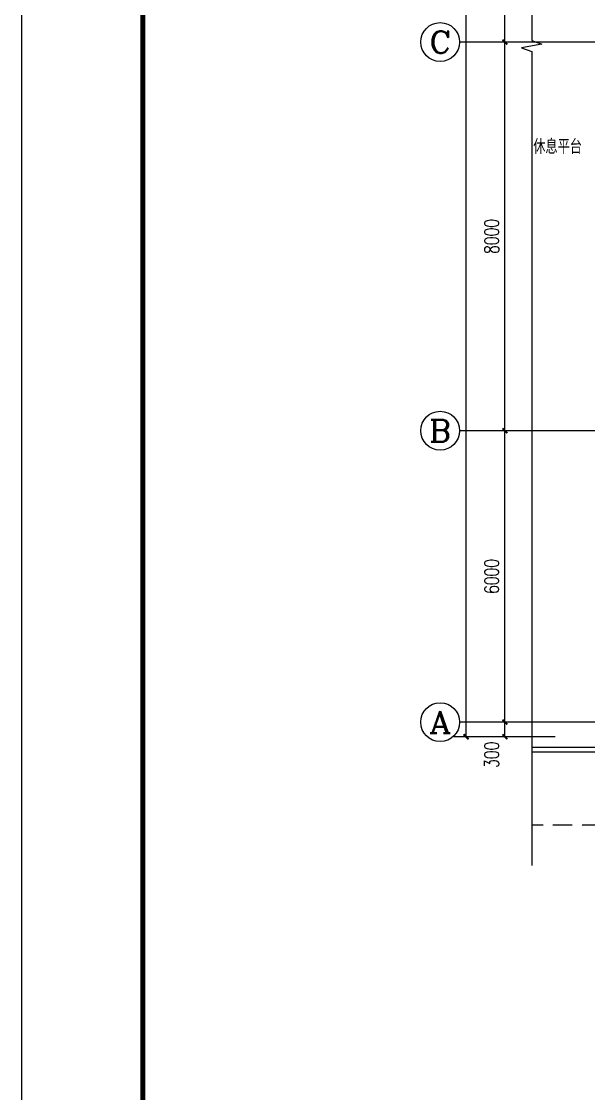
# Model space of a CAD drawing. Extents: x 2430460 to 2514560, y -608375 to -364775.
# Drawn here: x 2430460 to 2442137, y -535578 to -513508 of the extents above; entities that cross this region are included whole.
import ezdxf
from ezdxf.enums import TextEntityAlignment as Align

# ---------------------------------------------------------------- set-up
doc = ezdxf.new("R2010")
doc.units = 0
doc.header["$LTSCALE"] = 1000
doc.header["$MEASUREMENT"] = 0
doc.linetypes.add('_DASH', pattern=[0.6, 0.4, -0.2])
doc.layers.add('A-FLOR-IDEN', color=7, linetype='Continuous', lineweight=20)
for name, color, linetype in [('AXIS', 3, 'Continuous'), ('AXIS_TEXT', 7, 'Continuous'), ('DIM_SYMB', 3, 'Continuous'), ('PUB_DIM', 3, 'Continuous'), ('TK', 4, 'Continuous')]:
    doc.layers.add(name, color=color, linetype=linetype)
doc.styles.add('_TCH_AXIS', font='COMPLEX', dxfattribs={"bigfont": 'GBCBIG'})
doc.styles.add('_TCH_DIM_T3', font='SIMPLEX', dxfattribs={"width": 0.705882, "bigfont": 'GBCBIG'})
doc.styles.add('COMPLEX', font='COMPLEX')
doc.styles.add('HZTXT1', font='romans.shx', dxfattribs={"width": 0.7, "bigfont": 'GBHZFS.SHX'})
doc.styles.add('ROS', font='simhei.ttf', dxfattribs={"width": 0.7})
doc.styles.get("Standard").update_dxf_attribs({"font": 'gbenor.shx', "bigfont": 'gbcbig.shx'})
doc.dimstyles.new('_TCH_ARCH&&100', dxfattribs={"dimtxt": 297.5, "dimasz": 100, "dimexe": 250, "dimexo": 300, "dimgap": 126.25, "dimtad": 1, "dimdec": 0, "dimzin": 0, "dimdsep": 46, "dimtxsty": '_TCH_DIM_T3', "dimblk": 'ARCHTICK', "dimcen": 0.09, "dimclrt": 7, "dimazin": 2, "dimtfac": 1, "dimtdec": 0, "dimtix": 1, "dimtmove": 2, "dimatfit": 3, "dimfxl": 30, "dimtolj": 1, "dimtzin": 0, "dimarcsym": 0})

# ---------------------------------------------------------------- blocks, each defined once
blk = doc.blocks.new('_ArchTick')
at = {"color": 0, "linetype": 'ByBlock', "const_width": 0.4}
blk.add_lwpolyline([(-0.5, -0.5), (0.5, 0.5)], dxfattribs=at)
blk = doc.blocks.new('*D68')
at = {"layer": 'Defpoints', "color": 0, "transparency": 16777216}
for p in [(-37568, 14506), (-36236, 14506), (-36236, 6506)]:
    blk.add_point(p, dxfattribs=at)
at = {"layer": 'PUB_DIM', "color": 0, "lineweight": -2, "transparency": 16777216}
for p, q in [((-36536, 14506), (-37818, 14506)), ((-37568, 6506), (-37568, 14506)), ((-36536, 6506), (-37818, 6506))]:
    blk.add_line(p, q, dxfattribs=at)
at = {"layer": 'PUB_DIM', "color": 0, "lineweight": -2, "transparency": 16777216, "xscale": 100, "yscale": 100, "zscale": 100}
for p, rotation in [((-37568, 14506), 90), ((-37568, 6506), 270)]:
    blk.add_blockref('_ArchTick', p, dxfattribs=dict(at, rotation=rotation))
at = {"layer": 'PUB_DIM', "color": 7, "transparency": 16777216, "insert": (-37843, 10506), "char_height": 297.5, "attachment_point": 5, "rotation": 90, "style": '_TCH_DIM_T3'}
blk.add_mtext('\\A1;8000', dxfattribs=at)
blk = doc.blocks.new('*D69')
at = {"layer": 'Defpoints', "color": 0, "transparency": 16777216}
for p in [(-37568, 6506), (-36236, 6506), (-36236, -1494)]:
    blk.add_point(p, dxfattribs=at)
at = {"layer": 'PUB_DIM', "color": 0, "lineweight": -2, "transparency": 16777216}
for p, q in [((-36536, 6506), (-37818, 6506)), ((-37568, -1494), (-37568, 6506)), ((-36536, -1494), (-37818, -1494))]:
    blk.add_line(p, q, dxfattribs=at)
at = {"layer": 'PUB_DIM', "color": 0, "lineweight": -2, "transparency": 16777216, "xscale": 100, "yscale": 100, "zscale": 100}
for p, rotation in [((-37568, 6506), 90), ((-37568, -1494), 270)]:
    blk.add_blockref('_ArchTick', p, dxfattribs=dict(at, rotation=rotation))
at = {"layer": 'PUB_DIM', "color": 7, "transparency": 16777216, "insert": (-37843, 2506), "char_height": 297.5, "attachment_point": 5, "rotation": 90, "style": '_TCH_DIM_T3'}
blk.add_mtext('\\A1;8000', dxfattribs=at)
blk = doc.blocks.new('*D70')
at = {"layer": 'Defpoints', "color": 0, "transparency": 16777216}
for p in [(-37568, -1494), (-36236, -1494), (-36236, -7494)]:
    blk.add_point(p, dxfattribs=at)
at = {"layer": 'PUB_DIM', "color": 0, "lineweight": -2, "transparency": 16777216}
for p, q in [((-36536, -1494), (-37818, -1494)), ((-37568, -7494), (-37568, -1494)), ((-36536, -7494), (-37818, -7494))]:
    blk.add_line(p, q, dxfattribs=at)
at = {"layer": 'PUB_DIM', "color": 0, "lineweight": -2, "transparency": 16777216, "xscale": 100, "yscale": 100, "zscale": 100}
for p, rotation in [((-37568, -1494), 90), ((-37568, -7494), 270)]:
    blk.add_blockref('_ArchTick', p, dxfattribs=dict(at, rotation=rotation))
at = {"layer": 'PUB_DIM', "color": 7, "transparency": 16777216, "insert": (-37843, -4494), "char_height": 297.5, "attachment_point": 5, "rotation": 90, "style": '_TCH_DIM_T3'}
blk.add_mtext('\\A1;6000', dxfattribs=at)
blk = doc.blocks.new('*D71')
at = {"layer": 'Defpoints', "color": 0, "transparency": 16777216}
for p in [(-37568, -7494), (-36236, -7494), (-36236, -7794)]:
    blk.add_point(p, dxfattribs=at)
at = {"layer": 'PUB_DIM', "color": 0, "lineweight": -2, "transparency": 16777216}
for p, q in [((-36536, -7494), (-37818, -7494)), ((-37568, -7794), (-37568, -7494)), ((-36536, -7794), (-37818, -7794))]:
    blk.add_line(p, q, dxfattribs=at)
at = {"layer": 'PUB_DIM', "color": 0, "lineweight": -2, "transparency": 16777216, "xscale": 100, "yscale": 100, "zscale": 100}
for p, rotation in [((-37568, -7494), 90), ((-37568, -7794), 270)]:
    blk.add_blockref('_ArchTick', p, dxfattribs=dict(at, rotation=rotation))
at = {"layer": 'PUB_DIM', "color": 7, "transparency": 16777216, "insert": (-37843, -8164), "char_height": 297.5, "attachment_point": 5, "rotation": 90, "style": '_TCH_DIM_T3'}
blk.add_mtext('\\A1;300', dxfattribs=at)
blk = doc.blocks.new('*D72')
at = {"layer": 'Defpoints', "color": 0, "transparency": 16777216}
for p in [(-38368, 22926), (-37177, 22926), (-37177, -7794)]:
    blk.add_point(p, dxfattribs=at)
at = {"layer": 'PUB_DIM', "color": 0, "lineweight": -2, "transparency": 16777216}
for p, q in [((-37477, 22926), (-38618, 22926)), ((-38368, -7794), (-38368, 22926)), ((-37477, -7794), (-38618, -7794))]:
    blk.add_line(p, q, dxfattribs=at)
at = {"layer": 'PUB_DIM', "color": 0, "lineweight": -2, "transparency": 16777216, "xscale": 100, "yscale": 100, "zscale": 100}
for p, rotation in [((-38368, 22926), 90), ((-38368, -7794), 270)]:
    blk.add_blockref('_ArchTick', p, dxfattribs=dict(at, rotation=rotation))
at = {"layer": 'PUB_DIM', "color": 7, "transparency": 16777216, "insert": (-38643, 7566), "char_height": 297.5, "attachment_point": 5, "rotation": 90, "style": '_TCH_DIM_T3'}
blk.add_mtext('\\A1;30720', dxfattribs=at)
blk = doc.blocks.new('*D179')
at = {"layer": 'Defpoints', "color": 0, "transparency": 16777216}
for p in [(-37568, 14506), (-36236, 14506), (-36236, 6506)]:
    blk.add_point(p, dxfattribs=at)
at = {"layer": 'PUB_DIM', "color": 0, "lineweight": -2, "transparency": 16777216}
for p, q in [((-36536, 14506), (-37818, 14506)), ((-37568, 6506), (-37568, 14506)), ((-36536, 6506), (-37818, 6506))]:
    blk.add_line(p, q, dxfattribs=at)
at = {"layer": 'PUB_DIM', "color": 0, "lineweight": -2, "transparency": 16777216, "xscale": 100, "yscale": 100, "zscale": 100}
for p, rotation in [((-37568, 14506), 90), ((-37568, 6506), 270)]:
    blk.add_blockref('_ArchTick', p, dxfattribs=dict(at, rotation=rotation))
at = {"layer": 'PUB_DIM', "color": 7, "transparency": 16777216, "insert": (-37843, 10506), "char_height": 297.5, "attachment_point": 5, "rotation": 90, "style": '_TCH_DIM_T3'}
blk.add_mtext('\\A1;8000', dxfattribs=at)
blk = doc.blocks.new('*D180')
at = {"layer": 'Defpoints', "color": 0, "transparency": 16777216}
for p in [(-37568, 6506), (-36236, 6506), (-36236, -1494)]:
    blk.add_point(p, dxfattribs=at)
at = {"layer": 'PUB_DIM', "color": 0, "lineweight": -2, "transparency": 16777216}
for p, q in [((-36536, 6506), (-37818, 6506)), ((-37568, -1494), (-37568, 6506)), ((-36536, -1494), (-37818, -1494))]:
    blk.add_line(p, q, dxfattribs=at)
at = {"layer": 'PUB_DIM', "color": 0, "lineweight": -2, "transparency": 16777216, "xscale": 100, "yscale": 100, "zscale": 100}
for p, rotation in [((-37568, 6506), 90), ((-37568, -1494), 270)]:
    blk.add_blockref('_ArchTick', p, dxfattribs=dict(at, rotation=rotation))
at = {"layer": 'PUB_DIM', "color": 7, "transparency": 16777216, "insert": (-37843, 2506), "char_height": 297.5, "attachment_point": 5, "rotation": 90, "style": '_TCH_DIM_T3'}
blk.add_mtext('\\A1;8000', dxfattribs=at)
blk = doc.blocks.new('*D181')
at = {"layer": 'Defpoints', "color": 0, "transparency": 16777216}
for p in [(-37568, -1494), (-36236, -1494), (-36236, -7494)]:
    blk.add_point(p, dxfattribs=at)
at = {"layer": 'PUB_DIM', "color": 0, "lineweight": -2, "transparency": 16777216}
for p, q in [((-36536, -1494), (-37818, -1494)), ((-37568, -7494), (-37568, -1494)), ((-36536, -7494), (-37818, -7494))]:
    blk.add_line(p, q, dxfattribs=at)
at = {"layer": 'PUB_DIM', "color": 0, "lineweight": -2, "transparency": 16777216, "xscale": 100, "yscale": 100, "zscale": 100}
for p, rotation in [((-37568, -1494), 90), ((-37568, -7494), 270)]:
    blk.add_blockref('_ArchTick', p, dxfattribs=dict(at, rotation=rotation))
at = {"layer": 'PUB_DIM', "color": 7, "transparency": 16777216, "insert": (-37843, -4494), "char_height": 297.5, "attachment_point": 5, "rotation": 90, "style": '_TCH_DIM_T3'}
blk.add_mtext('\\A1;6000', dxfattribs=at)
blk = doc.blocks.new('*D182')
at = {"layer": 'Defpoints', "color": 0, "transparency": 16777216}
for p in [(-37568, -7494), (-36236, -7494), (-36236, -7794)]:
    blk.add_point(p, dxfattribs=at)
at = {"layer": 'PUB_DIM', "color": 0, "lineweight": -2, "transparency": 16777216}
for p, q in [((-36536, -7494), (-37818, -7494)), ((-37568, -7794), (-37568, -7494)), ((-36536, -7794), (-37818, -7794))]:
    blk.add_line(p, q, dxfattribs=at)
at = {"layer": 'PUB_DIM', "color": 0, "lineweight": -2, "transparency": 16777216, "xscale": 100, "yscale": 100, "zscale": 100}
for p, rotation in [((-37568, -7494), 90), ((-37568, -7794), 270)]:
    blk.add_blockref('_ArchTick', p, dxfattribs=dict(at, rotation=rotation))
at = {"layer": 'PUB_DIM', "color": 7, "transparency": 16777216, "insert": (-37843, -8164), "char_height": 297.5, "attachment_point": 5, "rotation": 90, "style": '_TCH_DIM_T3'}
blk.add_mtext('\\A1;300', dxfattribs=at)
blk = doc.blocks.new('*D183')
at = {"layer": 'Defpoints', "color": 0, "transparency": 16777216}
for p in [(-38368, 22926), (-37177, 22926), (-37177, -7794)]:
    blk.add_point(p, dxfattribs=at)
at = {"layer": 'PUB_DIM', "color": 0, "lineweight": -2, "transparency": 16777216}
for p, q in [((-37477, 22926), (-38618, 22926)), ((-38368, -7794), (-38368, 22926)), ((-37477, -7794), (-38618, -7794))]:
    blk.add_line(p, q, dxfattribs=at)
at = {"layer": 'PUB_DIM', "color": 0, "lineweight": -2, "transparency": 16777216, "xscale": 100, "yscale": 100, "zscale": 100}
for p, rotation in [((-38368, 22926), 90), ((-38368, -7794), 270)]:
    blk.add_blockref('_ArchTick', p, dxfattribs=dict(at, rotation=rotation))
at = {"layer": 'PUB_DIM', "color": 7, "transparency": 16777216, "insert": (-38643, 7566), "char_height": 297.5, "attachment_point": 5, "rotation": 90, "style": '_TCH_DIM_T3'}
blk.add_mtext('\\A1;30720', dxfattribs=at)
blk = doc.blocks.new('*D290')
at = {"layer": 'Defpoints', "color": 0, "transparency": 16777216}
for p in [(-37568, 14506), (-36236, 14506), (-36236, 6506)]:
    blk.add_point(p, dxfattribs=at)
at = {"layer": 'PUB_DIM', "color": 0, "lineweight": -2, "transparency": 16777216}
for p, q in [((-36536, 14506), (-37818, 14506)), ((-37568, 6506), (-37568, 14506)), ((-36536, 6506), (-37818, 6506))]:
    blk.add_line(p, q, dxfattribs=at)
at = {"layer": 'PUB_DIM', "color": 0, "lineweight": -2, "transparency": 16777216, "xscale": 100, "yscale": 100, "zscale": 100}
for p, rotation in [((-37568, 14506), 90), ((-37568, 6506), 270)]:
    blk.add_blockref('_ArchTick', p, dxfattribs=dict(at, rotation=rotation))
at = {"layer": 'PUB_DIM', "color": 7, "transparency": 16777216, "insert": (-37843, 10506), "char_height": 297.5, "attachment_point": 5, "rotation": 90, "style": '_TCH_DIM_T3'}
blk.add_mtext('\\A1;8000', dxfattribs=at)
blk = doc.blocks.new('*D291')
at = {"layer": 'Defpoints', "color": 0, "transparency": 16777216}
for p in [(-37568, 6506), (-36236, 6506), (-36236, -1494)]:
    blk.add_point(p, dxfattribs=at)
at = {"layer": 'PUB_DIM', "color": 0, "lineweight": -2, "transparency": 16777216}
for p, q in [((-36536, 6506), (-37818, 6506)), ((-37568, -1494), (-37568, 6506)), ((-36536, -1494), (-37818, -1494))]:
    blk.add_line(p, q, dxfattribs=at)
at = {"layer": 'PUB_DIM', "color": 0, "lineweight": -2, "transparency": 16777216, "xscale": 100, "yscale": 100, "zscale": 100}
for p, rotation in [((-37568, 6506), 90), ((-37568, -1494), 270)]:
    blk.add_blockref('_ArchTick', p, dxfattribs=dict(at, rotation=rotation))
at = {"layer": 'PUB_DIM', "color": 7, "transparency": 16777216, "insert": (-37843, 2506), "char_height": 297.5, "attachment_point": 5, "rotation": 90, "style": '_TCH_DIM_T3'}
blk.add_mtext('\\A1;8000', dxfattribs=at)
blk = doc.blocks.new('*D292')
at = {"layer": 'Defpoints', "color": 0, "transparency": 16777216}
for p in [(-37568, -1494), (-36236, -1494), (-36236, -7494)]:
    blk.add_point(p, dxfattribs=at)
at = {"layer": 'PUB_DIM', "color": 0, "lineweight": -2, "transparency": 16777216}
for p, q in [((-36536, -1494), (-37818, -1494)), ((-37568, -7494), (-37568, -1494)), ((-36536, -7494), (-37818, -7494))]:
    blk.add_line(p, q, dxfattribs=at)
at = {"layer": 'PUB_DIM', "color": 0, "lineweight": -2, "transparency": 16777216, "xscale": 100, "yscale": 100, "zscale": 100}
for p, rotation in [((-37568, -1494), 90), ((-37568, -7494), 270)]:
    blk.add_blockref('_ArchTick', p, dxfattribs=dict(at, rotation=rotation))
at = {"layer": 'PUB_DIM', "color": 7, "transparency": 16777216, "insert": (-37843, -4494), "char_height": 297.5, "attachment_point": 5, "rotation": 90, "style": '_TCH_DIM_T3'}
blk.add_mtext('\\A1;6000', dxfattribs=at)
blk = doc.blocks.new('*D293')
at = {"layer": 'Defpoints', "color": 0, "transparency": 16777216}
for p in [(-37568, -7494), (-36236, -7494), (-36236, -7794)]:
    blk.add_point(p, dxfattribs=at)
at = {"layer": 'PUB_DIM', "color": 0, "lineweight": -2, "transparency": 16777216}
for p, q in [((-36536, -7494), (-37818, -7494)), ((-37568, -7794), (-37568, -7494)), ((-36536, -7794), (-37818, -7794))]:
    blk.add_line(p, q, dxfattribs=at)
at = {"layer": 'PUB_DIM', "color": 0, "lineweight": -2, "transparency": 16777216, "xscale": 100, "yscale": 100, "zscale": 100}
for p, rotation in [((-37568, -7494), 90), ((-37568, -7794), 270)]:
    blk.add_blockref('_ArchTick', p, dxfattribs=dict(at, rotation=rotation))
at = {"layer": 'PUB_DIM', "color": 7, "transparency": 16777216, "insert": (-37843, -8164), "char_height": 297.5, "attachment_point": 5, "rotation": 90, "style": '_TCH_DIM_T3'}
blk.add_mtext('\\A1;300', dxfattribs=at)
blk = doc.blocks.new('*D294')
at = {"layer": 'Defpoints', "color": 0, "transparency": 16777216}
for p in [(-38368, 22926), (-37177, 22926), (-37177, -7794)]:
    blk.add_point(p, dxfattribs=at)
at = {"layer": 'PUB_DIM', "color": 0, "lineweight": -2, "transparency": 16777216}
for p, q in [((-37477, 22926), (-38618, 22926)), ((-38368, -7794), (-38368, 22926)), ((-37477, -7794), (-38618, -7794))]:
    blk.add_line(p, q, dxfattribs=at)
at = {"layer": 'PUB_DIM', "color": 0, "lineweight": -2, "transparency": 16777216, "xscale": 100, "yscale": 100, "zscale": 100}
for p, rotation in [((-38368, 22926), 90), ((-38368, -7794), 270)]:
    blk.add_blockref('_ArchTick', p, dxfattribs=dict(at, rotation=rotation))
at = {"layer": 'PUB_DIM', "color": 7, "transparency": 16777216, "insert": (-38643, 7566), "char_height": 297.5, "attachment_point": 5, "rotation": 90, "style": '_TCH_DIM_T3'}
blk.add_mtext('\\A1;30720', dxfattribs=at)
blk = doc.blocks.new('*D474')
at = {"layer": 'Defpoints', "color": 0, "transparency": 16777216}
for p in [(-37568, 14506), (-36236, 14506), (-36236, 6506)]:
    blk.add_point(p, dxfattribs=at)
at = {"layer": 'PUB_DIM', "color": 0, "lineweight": -2, "transparency": 16777216}
for p, q in [((-36536, 14506), (-37818, 14506)), ((-37568, 6506), (-37568, 14506)), ((-36536, 6506), (-37818, 6506))]:
    blk.add_line(p, q, dxfattribs=at)
at = {"layer": 'PUB_DIM', "color": 0, "lineweight": -2, "transparency": 16777216, "xscale": 100, "yscale": 100, "zscale": 100}
for p, rotation in [((-37568, 14506), 90), ((-37568, 6506), 270)]:
    blk.add_blockref('_ArchTick', p, dxfattribs=dict(at, rotation=rotation))
at = {"layer": 'PUB_DIM', "color": 7, "transparency": 16777216, "insert": (-37843, 10506), "char_height": 297.5, "attachment_point": 5, "rotation": 90, "style": '_TCH_DIM_T3'}
blk.add_mtext('\\A1;8000', dxfattribs=at)
blk = doc.blocks.new('*D475')
at = {"layer": 'Defpoints', "color": 0, "transparency": 16777216}
for p in [(-37568, 6506), (-36236, 6506), (-36236, -1494)]:
    blk.add_point(p, dxfattribs=at)
at = {"layer": 'PUB_DIM', "color": 0, "lineweight": -2, "transparency": 16777216}
for p, q in [((-36536, 6506), (-37818, 6506)), ((-37568, -1494), (-37568, 6506)), ((-36536, -1494), (-37818, -1494))]:
    blk.add_line(p, q, dxfattribs=at)
at = {"layer": 'PUB_DIM', "color": 0, "lineweight": -2, "transparency": 16777216, "xscale": 100, "yscale": 100, "zscale": 100}
for p, rotation in [((-37568, 6506), 90), ((-37568, -1494), 270)]:
    blk.add_blockref('_ArchTick', p, dxfattribs=dict(at, rotation=rotation))
at = {"layer": 'PUB_DIM', "color": 7, "transparency": 16777216, "insert": (-37843, 2506), "char_height": 297.5, "attachment_point": 5, "rotation": 90, "style": '_TCH_DIM_T3'}
blk.add_mtext('\\A1;8000', dxfattribs=at)
blk = doc.blocks.new('*D476')
at = {"layer": 'Defpoints', "color": 0, "transparency": 16777216}
for p in [(-37568, -1494), (-36236, -1494), (-36236, -7494)]:
    blk.add_point(p, dxfattribs=at)
at = {"layer": 'PUB_DIM', "color": 0, "lineweight": -2, "transparency": 16777216}
for p, q in [((-36536, -1494), (-37818, -1494)), ((-37568, -7494), (-37568, -1494)), ((-36536, -7494), (-37818, -7494))]:
    blk.add_line(p, q, dxfattribs=at)
at = {"layer": 'PUB_DIM', "color": 0, "lineweight": -2, "transparency": 16777216, "xscale": 100, "yscale": 100, "zscale": 100}
for p, rotation in [((-37568, -1494), 90), ((-37568, -7494), 270)]:
    blk.add_blockref('_ArchTick', p, dxfattribs=dict(at, rotation=rotation))
at = {"layer": 'PUB_DIM', "color": 7, "transparency": 16777216, "insert": (-37843, -4494), "char_height": 297.5, "attachment_point": 5, "rotation": 90, "style": '_TCH_DIM_T3'}
blk.add_mtext('\\A1;6000', dxfattribs=at)
blk = doc.blocks.new('*D477')
at = {"layer": 'Defpoints', "color": 0, "transparency": 16777216}
for p in [(-37568, -7494), (-36236, -7494), (-36236, -7794)]:
    blk.add_point(p, dxfattribs=at)
at = {"layer": 'PUB_DIM', "color": 0, "lineweight": -2, "transparency": 16777216}
for p, q in [((-36536, -7494), (-37818, -7494)), ((-37568, -7794), (-37568, -7494)), ((-36536, -7794), (-37818, -7794))]:
    blk.add_line(p, q, dxfattribs=at)
at = {"layer": 'PUB_DIM', "color": 0, "lineweight": -2, "transparency": 16777216, "xscale": 100, "yscale": 100, "zscale": 100}
for p, rotation in [((-37568, -7494), 90), ((-37568, -7794), 270)]:
    blk.add_blockref('_ArchTick', p, dxfattribs=dict(at, rotation=rotation))
at = {"layer": 'PUB_DIM', "color": 7, "transparency": 16777216, "insert": (-37843, -8164), "char_height": 297.5, "attachment_point": 5, "rotation": 90, "style": '_TCH_DIM_T3'}
blk.add_mtext('\\A1;300', dxfattribs=at)
blk = doc.blocks.new('*D478')
at = {"layer": 'Defpoints', "color": 0, "transparency": 16777216}
for p in [(-38368, 22926), (-37177, 22926), (-37177, -7794)]:
    blk.add_point(p, dxfattribs=at)
at = {"layer": 'PUB_DIM', "color": 0, "lineweight": -2, "transparency": 16777216}
for p, q in [((-37477, 22926), (-38618, 22926)), ((-38368, -7794), (-38368, 22926)), ((-37477, -7794), (-38618, -7794))]:
    blk.add_line(p, q, dxfattribs=at)
at = {"layer": 'PUB_DIM', "color": 0, "lineweight": -2, "transparency": 16777216, "xscale": 100, "yscale": 100, "zscale": 100}
for p, rotation in [((-38368, 22926), 90), ((-38368, -7794), 270)]:
    blk.add_blockref('_ArchTick', p, dxfattribs=dict(at, rotation=rotation))
at = {"layer": 'PUB_DIM', "color": 7, "transparency": 16777216, "insert": (-38643, 7566), "char_height": 297.5, "attachment_point": 5, "rotation": 90, "style": '_TCH_DIM_T3'}
blk.add_mtext('\\A1;30720', dxfattribs=at)
blk = doc.blocks.new('_AXISO')
blk.add_circle((0, 0), 0.5)
at = {"layer": 'AXIS_TEXT', "style": 'COMPLEX', "width": 1.041667}
blk.add_attdef('A', text='', height=0.56, dxfattribs=at).set_placement((-0.25, -0.28), (0.25, -0.28), align=Align.FIT)
blk = doc.blocks.new('*U544')
at = {"color": 3}
blk.add_lwpolyline([(-84100, 0), (0, 0), (0, 59400), (-84100, 59400)], close=True, dxfattribs=at)
at = {"color": 3, "const_width": 100}
blk.add_lwpolyline([(-81600, 1000), (-1000, 1000), (-1000, 58400), (-81600, 58400)], close=True, dxfattribs=at)
at = {"layer": 'TK', "color": 4, "style": 'HZTXT1'}
for tag, height, width, p in [('项目负责1', 400, 0.6, (-4500, 19196)), ('项目负责2', 400, 0.6, (-4500, 18296)), ('专责', 400, 0.6, (-4500, 17396)), ('审定', 400, 0.6, (-4500, 16496)), ('审核', 400, 0.6, (-4500, 15596)), ('校对', 400, 0.6, (-4500, 14696)), ('设计', 400, 0.6, (-4500, 13796)), ('绘图', 400, 0.6, (-4500, 12896)), ('建设单位', 450, 0.6, (-4500, 11050)), ('工号', 400, 0.5, (-5501, 3507)), ('版次', 400, 0.7, (-2138, 3498)), ('阶段', 400, 0.7, (-2138, 2498)), ('比例', 400, 0.7, (-5491, 1513)), ('日期', 400, 0.7, (-2138, 1498))]:
    blk.add_attdef(tag, text='', height=height, dxfattribs=dict(at, width=width)).set_placement(p, align=Align.MIDDLE)
at = {"layer": 'TK', "color": 1, "lineweight": -3, "style": 'HZTXT1', "width": 0.6}
blk.add_attdef('工程名称', text='', height=450, dxfattribs=at).set_placement((-4500, 9050), align=Align.MIDDLE)
at = {"layer": 'TK', "color": 4, "lineweight": -3, "style": 'HZTXT1', "width": 0.6}
blk.add_attdef('子项名称', text='', height=450, dxfattribs=at).set_placement((-4500, 7050), align=Align.MIDDLE)
at = {"layer": 'TK', "color": 1, "lineweight": -3, "width": 0.6, "flags": 104}
blk.add_attdef('图名', text='', height=400, dxfattribs=at).set_placement((-4558, 4958), align=Align.MIDDLE_CENTER)
at = {"layer": 'TK', "color": 1, "style": 'HZTXT1', "width": 0.7}
blk.add_attdef('图号', text='', height=400, dxfattribs=at).set_placement((-5491, 2513), align=Align.MIDDLE)
blk = doc.blocks.new('A$C67117B41')
for p, q in [((-35120.9, -8013.8), (-37016.9, -8013.8)), ((-35120.9, -8113.8), (-37016.9, -8113.8))]:
    blk.add_line(p, q)
at = {"color": 4, "linetype": '_DASH'}
blk.add_lwpolyline([(7619.1, -2213.8), (7619.1, -9613.8), (-37016.9, -9613.8), (-37016.9, -9613.8)], dxfattribs=at)
at = {"layer": 'AXIS'}
for p, q in [((-34500.9, 6506.2), (-38500.9, 6506.2)), ((-34500.9, -1493.8), (-38500.9, -1493.8)), ((-34500.9, -7493.8), (-38500.9, -7493.8))]:
    blk.add_line(p, q, dxfattribs=at)
at = {"layer": 'DIM_SYMB'}
blk.add_lwpolyline([(-37016.9, 23293), (-37016.9, 6537.4), (-36806.9, 6461), (-37226.9, 6386.9), (-37016.9, 6312.4), (-37016.9, -10443.2)], dxfattribs=at)
at = {"layer": 'AXIS'}
ref = blk.add_blockref('_AXISO', (-38900.9, 6506.2), dxfattribs=dict(at, xscale=800, yscale=800, zscale=800))
ref.add_attrib('A', 'C', dxfattribs={"layer": 'AXIS_TEXT', "height": 452.5, "style": '_TCH_AXIS', "width": 1.4}).set_placement((-39127.1, 6280), (-38674.6, 6280), align=Align.FIT)
ref = blk.add_blockref('_AXISO', (-38900.9, -1493.8), dxfattribs=dict(at, xscale=800, yscale=800, zscale=800))
ref.add_attrib('A', 'B', dxfattribs={"layer": 'AXIS_TEXT', "height": 452.5, "style": '_TCH_AXIS', "width": 1.235294}).set_placement((-39127.1, -1720), (-38674.6, -1720), align=Align.FIT)
ref = blk.add_blockref('_AXISO', (-38900.9, -7493.8), dxfattribs=dict(at, xscale=800, yscale=800, zscale=800))
ref.add_attrib('A', 'A', dxfattribs={"layer": 'AXIS_TEXT', "height": 452.5, "style": '_TCH_AXIS', "width": 1.166667}).set_placement((-39127.1, -7720), (-38674.6, -7720), align=Align.FIT)
at = {"layer": 'A-FLOR-IDEN', "style": 'ROS', "width": 0.7}
blk.add_text('休息平台', height=262.87, dxfattribs=at).set_placement((-36985.3, 4232.7))
at = {"layer": 'PUB_DIM'}
for p1, p2, distance, picture, middle in [((-37177.2, -7793.8), (-37177.2, 22926.2), 1190.9, '*D72', (-38643.1, 7566.2)), ((-37177.2, -7793.8), (-37177.2, 22926.2), 1190.9, '*D183', (-38643.1, 7566.2)), ((-37177.2, -7793.8), (-37177.2, 22926.2), 1190.9, '*D294', (-38643.1, 7566.2)), ((-37177.2, -7793.8), (-37177.2, 22926.2), 1190.9, '*D478', (-38643.1, 7566.2)), ((-36236.1, 6506.2), (-36236.1, 14506.2), 1332.2, '*D68', (-37843.3, 10506.2)), ((-36236.1, 6506.2), (-36236.1, 14506.2), 1332.2, '*D179', (-37843.3, 10506.2)), ((-36236.1, 6506.2), (-36236.1, 14506.2), 1332.2, '*D290', (-37843.3, 10506.2)), ((-36236.1, 6506.2), (-36236.1, 14506.2), 1332.2, '*D474', (-37843.3, 10506.2)), ((-36236.1, -1493.8), (-36236.1, 6506.2), 1332.2, '*D69', (-37843.3, 2506.2)), ((-36236.1, -1493.8), (-36236.1, 6506.2), 1332.2, '*D180', (-37843.3, 2506.2)), ((-36236.1, -1493.8), (-36236.1, 6506.2), 1332.2, '*D291', (-37843.3, 2506.2)), ((-36236.1, -1493.8), (-36236.1, 6506.2), 1332.2, '*D475', (-37843.3, 2506.2)), ((-36236.1, -7493.8), (-36236.1, -1493.8), 1332.2, '*D70', (-37843.3, -4493.8)), ((-36236.1, -7493.8), (-36236.1, -1493.8), 1332.2, '*D181', (-37843.3, -4493.8)), ((-36236.1, -7493.8), (-36236.1, -1493.8), 1332.2, '*D292', (-37843.3, -4493.8)), ((-36236.1, -7493.8), (-36236.1, -1493.8), 1332.2, '*D476', (-37843.3, -4493.8))]:
    dim = blk.add_aligned_dim(p1=p1, p2=p2, distance=distance, dimstyle='_TCH_ARCH&&100', dxfattribs=at)
    dim.commit()
    dim.dimension.update_dxf_attribs({"geometry": picture, "text_midpoint": middle})
for picture in ['*D71', '*D182', '*D293', '*D477']:
    dim = blk.add_linear_dim(base=(-37568.3, -7493.8), p1=(-36236.1, -7793.8), p2=(-36236.1, -7493.8), angle=90, dimstyle='_TCH_ARCH&&100', dxfattribs=at)
    dim.commit()
    dim.dimension.update_dxf_attribs({"geometry": picture, "text_midpoint": (-37843.3, -8163.8), "dimtype": 129})

msp = doc.modelspace()

# ---------------------------------------------------------------- block references
for name, p in [('*U544', (2514560.4, -546974.9)), ('A$C67117B41', (2477982.9, -520439.4))]:
    msp.add_blockref(name, p)

doc.saveas('drawing.dxf')
